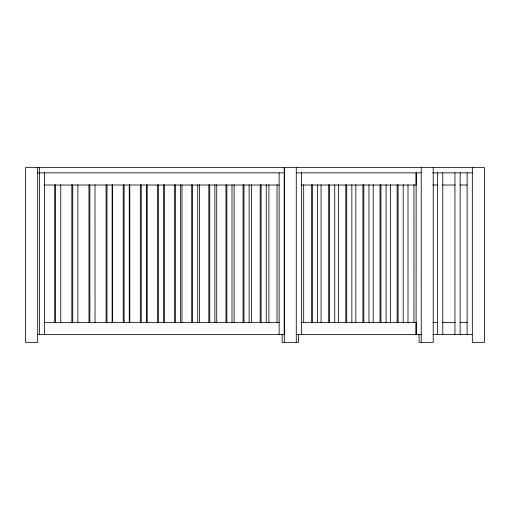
<?xml version="1.0" encoding="UTF-8"?>
<svg xmlns="http://www.w3.org/2000/svg" width="510" height="510" viewBox="0 0 510 510"><rect width="100%" height="100%" fill="white"/><g stroke="black" fill="none" stroke-linecap="round" stroke-linejoin="round"><path stroke-width="0.76" d="M37.294 172.852L284.274 172.852M296.278 172.852L421.234 172.852M432.633 172.852L472.33 172.852M44.427 185.022L279.136 185.022M301.308 185.022L416.147 185.022L416.147 172.852L416.096 334.541L416.147 322.371L301.308 322.371M432.996 185.022L437.758 185.022M442.521 185.022L455.213 185.022M459.975 185.022L467.115 185.022M44.427 322.371L279.136 322.371M432.996 322.371L437.758 322.371M442.521 322.371L455.213 322.371M459.975 322.371L467.115 322.371M37.294 334.541L284.274 334.541L284.274 167.631M296.278 334.541L421.234 334.541M432.996 334.541L472.33 334.541M472.33 167.631L472.33 342.369L484.5 342.369L484.5 167.631L25.5 167.631L25.5 342.369L37.67 342.369L37.67 167.631M467.115 172.852L467.115 334.541M460.16 172.852L460.16 334.541M454.945 172.852L454.945 334.541M442.776 172.852L442.776 334.541M437.554 172.852L437.554 334.541M433.213 167.631L433.213 342.369L419.099 342.369L419.099 334.426M421.234 167.631L421.234 342.369M413.967 184.798L413.967 322.594M408 184.798L408 322.594M403.2 184.798L403.2 322.594M398.068 184.798L398.068 322.594M397.15 184.798L397.15 322.594M390.615 184.798L390.615 322.594M386.083 184.798L386.083 322.594M380.951 184.798L380.951 322.594M380.033 184.798L380.033 322.594M373.224 184.798L373.224 322.594M368.966 184.798L368.966 322.594M363.834 184.798L363.834 322.594M362.916 184.798L362.916 322.594M355.84 184.798L355.84 322.594M351.849 184.798L351.849 322.594M346.717 184.798L346.717 322.594M345.799 184.798L345.799 322.594M338.455 184.798L338.455 322.594M334.732 184.798L334.732 322.594M329.6 184.798L329.6 322.594M328.682 184.798L328.682 322.594M321.07 184.798L321.07 322.594M317.615 184.798L317.615 322.594M312.483 184.798L312.483 322.594M311.565 184.798L311.565 322.594M303.679 184.798L303.679 322.594M301.416 172.852L301.416 334.541M298.465 334.426L298.465 342.369L282.164 342.369L282.164 334.426M296.278 167.631L296.278 342.369M284.299 167.631L284.299 342.369M279.136 172.852L279.136 334.541M277.026 184.798L277.026 322.594M268.91 184.798L268.91 322.594M266.245 184.798L266.245 322.594M261.107 184.798L261.107 322.594M260.202 184.798L260.202 322.594M251.526 184.798L251.526 322.594M249.122 184.798L249.122 322.594M243.984 184.798L243.984 322.594M243.079 184.798L243.079 322.594M234.135 184.798L234.135 322.594M231.999 184.798L231.999 322.594M226.861 184.798L226.861 322.594M225.955 184.798L225.955 322.594M216.75 184.798L216.75 322.594M214.876 184.798L214.876 322.594M209.737 184.798L209.737 322.594M208.832 184.798L208.832 322.594M199.365 184.798L199.365 322.594M197.746 184.798L197.746 322.594M192.614 184.798L192.614 322.594M191.709 184.798L191.709 322.594M181.974 184.798L181.974 322.594M180.623 184.798L180.623 322.594M175.485 184.798L175.485 322.594M174.586 184.798L174.586 322.594M164.59 184.798L164.59 322.594M163.5 184.798L163.5 322.594M158.361 184.798L158.361 322.594M157.462 184.798L157.462 322.594M147.205 184.798L147.205 322.594M146.376 184.798L146.376 322.594M141.238 184.798L141.238 322.594M140.339 184.798L140.339 322.594M129.82 184.798L129.82 322.594M129.253 184.798L129.253 322.594M124.115 184.798L124.115 322.594M123.216 184.798L123.216 322.594M112.43 184.798L112.43 322.594M112.13 184.798L112.13 322.594M106.992 184.798L106.992 322.594M106.086 184.798L106.086 322.594M95.007 184.798L95.045 322.594M89.868 184.798L89.868 322.594M88.963 184.798L88.963 322.594M77.883 184.798L77.883 322.594M72.745 184.798L72.745 322.594M71.84 184.798L71.84 322.594M60.76 184.798L60.76 322.594M55.622 184.798L55.622 322.594M54.717 184.798L54.717 322.594M44.536 172.852L44.536 334.541M39.397 167.631L39.397 334.541"/></g></svg>
